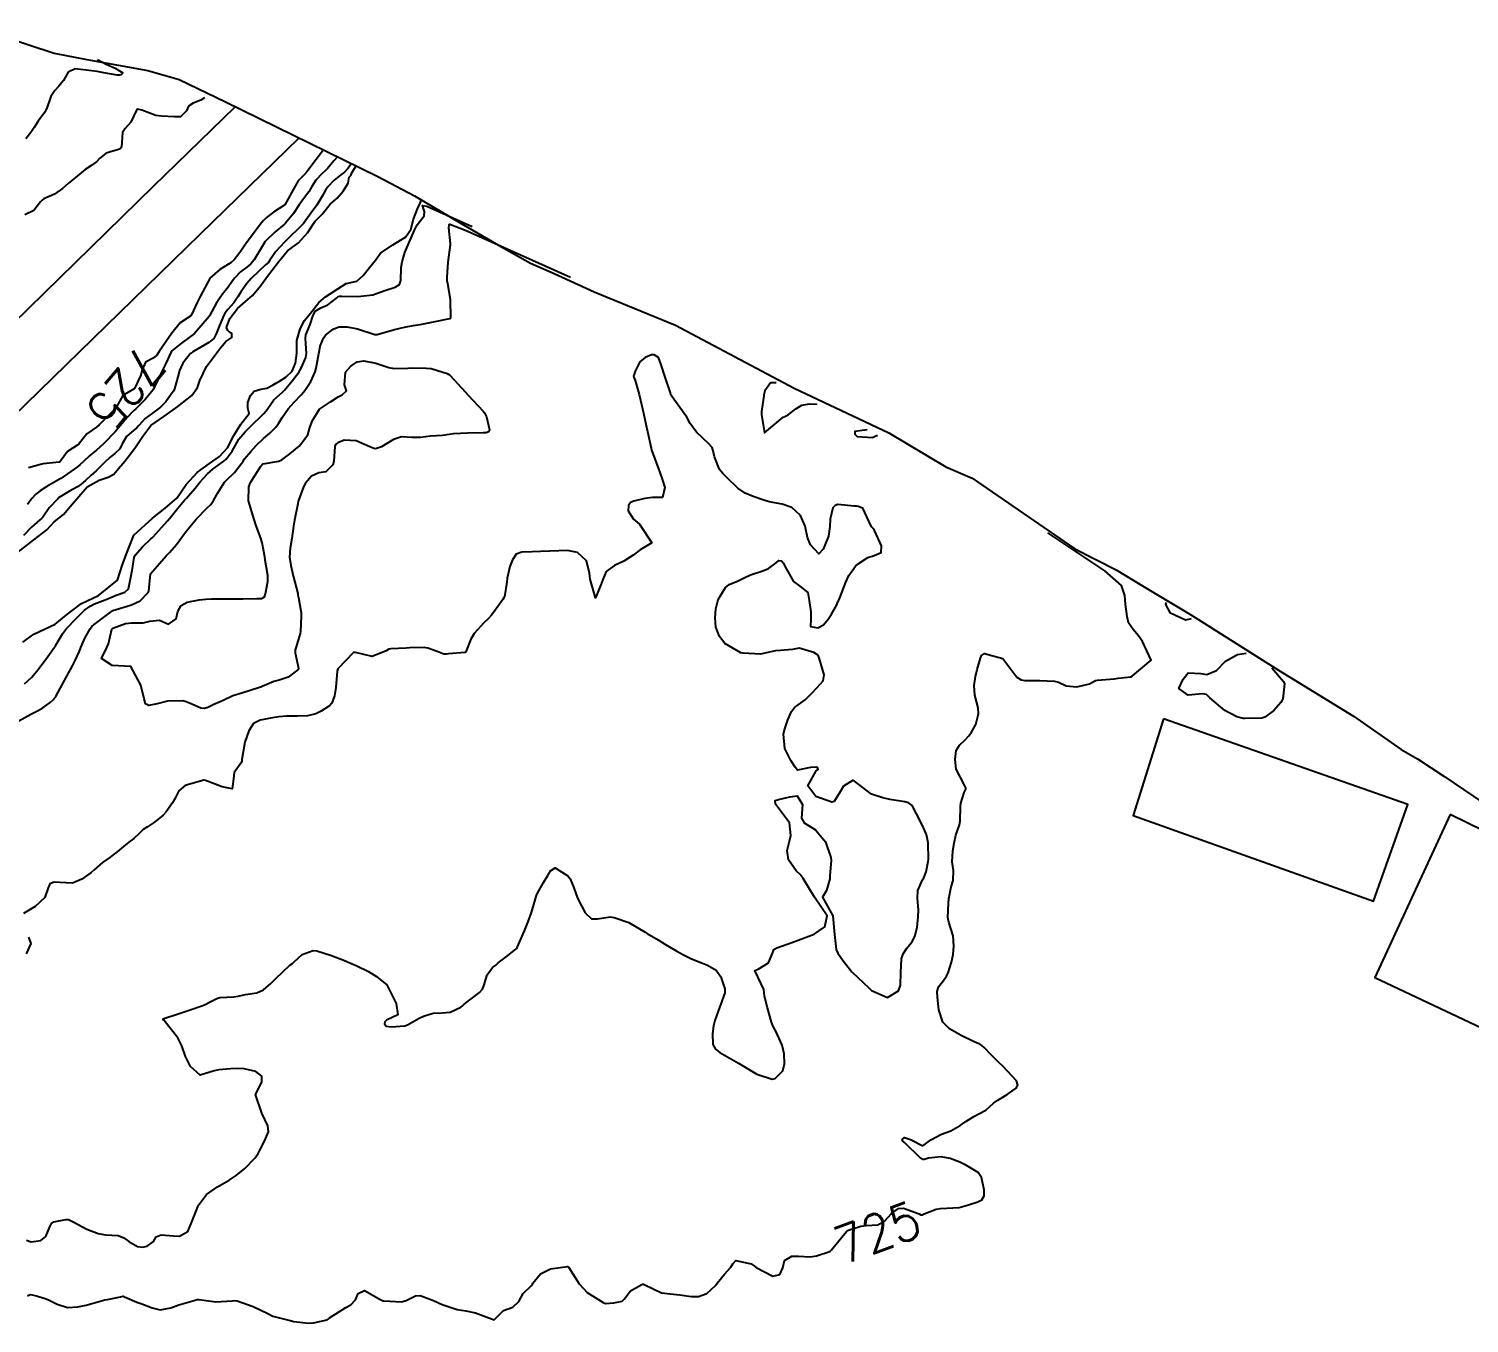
# Model space of a CAD drawing. Header units: metres. Extents: x 307586 to 320046, y 7427249 to 7434250.
# Drawn here: x 314156.9 to 314312.2, y 7432945.6 to 7433085.3 of the extents above; entities that cross this region are included whole.
import ezdxf
from ezdxf.enums import TextEntityAlignment as Align

# ---------------------------------------------------------------- set-up
doc = ezdxf.new("R2010")
doc.units = ezdxf.units.M
doc.header["$MEASUREMENT"] = 0
for name, color, linetype in [('Area', 45, 'Continuous'), ('Cotas', 45, 'Continuous'), ('Curvas de Nivel 1m', 11, 'Continuous'), ('Curvas de Nivel 5m', 15, 'Continuous'), ('Edificações', 30, 'Continuous'), ('Hidrografia', 140, 'Continuous'), ('Vias Primárias', 230, 'Continuous')]:
    doc.layers.add(name, color=color, linetype=linetype)
doc.styles.add('Style-STANDARD', font='STANDARD.shx')

msp = doc.modelspace()

# ---------------------------------------------------------------- linework, layer by layer
at = {"layer": 'Area'}
msp.add_polyline3d([(314151.6, 7433085.25, 734.58), (314159.6, 7433082.63, 727.13), (314163.11, 7433081.95, 726.8), (314169.7, 7433080.75, 726.13), (314173.07, 7433079.77, 726.15), (314178.06, 7433077.39, 725.96), (314194.49, 7433069.33, 722.41), (314198.47, 7433067.24, 722.64), (314203.5, 7433064.26, 726.21), (314207.52, 7433061.91, 727.33), (314210.97, 7433059.97, 728.38), (314213.52, 7433058.84, 732.11), (314217.81, 7433056.89, 726.42), (314226.61, 7433053.3, 724.09), (314239.38, 7433046.5, 735.4), (314249.58, 7433041.66, 731), (314255.73, 7433037.99, 729.13), (314258.57, 7433036.78, 727.86), (314269.64, 7433029.17, 728.71), (314274.1, 7433026.9, 729.38), (314277.13, 7433025.05, 729.19), (314282.24, 7433022, 726.91), (314291.61, 7433016.07, 726.86), (314299.7, 7433011.11, 746.07), (314304.85, 7433007.5, 731.73), (314306.59, 7433006.5, 731.25), (314309.43, 7433004.65, 726.95), (314319.04, 7432998.12, 731.81)], dxfattribs=at)
at = {"layer": 'Curvas de Nivel 1m', "flags": 128}
for points, elevation in [([(314164.29, 7433081.94), (314165.22, 7433081.42), (314166.19, 7433080.99), (314167.02, 7433080.49), (314166.82, 7433080.3), (314166.63, 7433080.25), (314166.38, 7433080.24), (314164.97, 7433080.51), (314164.23, 7433080.66), (314161.88, 7433080.93), (314161.1, 7433080.56), (314160.62, 7433079.66), (314160.12, 7433079.08), (314159.66, 7433078.58), (314159.25, 7433077.94), (314158.77, 7433076.59), (314158.72, 7433076.46), (314158.59, 7433076.27), (314157.87, 7433075.3), (314157.44, 7433074.6), (314157.09, 7433074.07), (314156.55, 7433073.4)], 727), ([(314175.8, 7433077.79), (314175.43, 7433077.56), (314174.6, 7433077.24), (314174.1, 7433076.91), (314173.88, 7433076.41), (314173.24, 7433075.76), (314172.58, 7433075.76), (314171.19, 7433075.83), (314170.58, 7433075.89), (314169.04, 7433076.47), (314168.59, 7433076.57), (314168.52, 7433076.54), (314168.47, 7433076.47), (314167.87, 7433075.18), (314167.24, 7433074.48), (314166.98, 7433074.06), (314166.87, 7433072.49), (314166.72, 7433072.31), (314166.54, 7433072.23), (314165.2, 7433071.85), (314164.52, 7433071.28), (314164.15, 7433070.89), (314163.66, 7433070.53), (314162.96, 7433070.09), (314162.5, 7433069.72), (314161.11, 7433068.56), (314160.49, 7433068.02), (314159.65, 7433067.41), (314158.48, 7433066.9), (314158.29, 7433066.78), (314158.13, 7433066.59), (314157.42, 7433065.64), (314156.45, 7433065.19)], 726), ([(314191.63, 7433070.64), (314191.25, 7433070.2), (314190.92, 7433069.8), (314190.51, 7433069.51), (314189.79, 7433068.93), (314189.12, 7433068.22), (314188.87, 7433067.85), (314188.48, 7433067.19), (314188.14, 7433066.57), (314187.92, 7433066.24), (314187.31, 7433065.39), (314186.49, 7433064.25), (314186.47, 7433064.22), (314186.44, 7433064.2), (314184.47, 7433062.28), (314184.42, 7433062.23), (314183.49, 7433061.22), (314182.86, 7433060.3), (314182.67, 7433060.02), (314182.4, 7433059.78), (314181.62, 7433059.08), (314180.84, 7433058.32), (314180.37, 7433057.77), (314179.77, 7433056.92), (314179.42, 7433056.34), (314178.99, 7433055.69), (314178.33, 7433054.96), (314178.05, 7433054.63), (314177.89, 7433054.35), (314177.41, 7433053.26), (314177.08, 7433052.36), (314176.82, 7433051.84), (314176.29, 7433051.41), (314174.55, 7433050.4), (314174.4, 7433050.28), (314174.28, 7433050.18), (314173.47, 7433049.2), (314173.12, 7433048.41), (314172.95, 7433047.71), (314172.57, 7433046.42), (314172.46, 7433046.18), (314172.22, 7433045.83), (314171.63, 7433045.01), (314171.07, 7433044.44), (314170.2, 7433043.8), (314169.43, 7433043.21), (314168.74, 7433042.46), (314168.47, 7433042.17), (314168.18, 7433041.96), (314167.39, 7433041.26), (314166.93, 7433040.48), (314166.68, 7433039.96), (314166.15, 7433039.44), (314165.62, 7433039.02), (314165.07, 7433038.51), (314164.12, 7433037.59), (314163.57, 7433037.08), (314162.98, 7433036.53), (314162.51, 7433036.13), (314162.1, 7433035.86), (314161.27, 7433035.37), (314160.08, 7433034.65), (314160.03, 7433034.62), (314159.98, 7433034.57), (314159.06, 7433033.59), (314158.37, 7433032.59), (314158.23, 7433032.42), (314158.06, 7433032.28), (314157.14, 7433031.51), (314156.31, 7433030.61)], 723), ([(314190.13, 7433071.41), (314189.75, 7433071), (314189.11, 7433070.22), (314188.83, 7433069.92), (314188.51, 7433069.63), (314187.83, 7433068.91), (314187.39, 7433068.24), (314187.05, 7433067.68), (314186.48, 7433066.9), (314186.03, 7433066.26), (314185.41, 7433065.32), (314184.54, 7433064.28), (314184.44, 7433064.19), (314183.4, 7433063.33), (314182.42, 7433062.39), (314182.36, 7433062.3), (314182.26, 7433062.14), (314181.16, 7433060.32), (314180.82, 7433059.9), (314180.39, 7433059.55), (314179.69, 7433059.03), (314179.04, 7433058.34), (314178.76, 7433057.95), (314178.36, 7433057.4), (314177.9, 7433056.82), (314177.56, 7433056.36), (314177.07, 7433055.63), (314176.4, 7433054.37), (314176.37, 7433054.32), (314176.32, 7433054.22), (314174.72, 7433052.39), (314174.3, 7433052.05), (314173.34, 7433051.36), (314172.28, 7433050.51), (314172.22, 7433050.42), (314171.62, 7433049.07), (314171.28, 7433048.43), (314170.41, 7433046.62), (314170.34, 7433046.45), (314170.3, 7433046.38), (314170.23, 7433046.29), (314169.41, 7433045.26), (314168.63, 7433044.47), (314168.4, 7433044.26), (314168.2, 7433044.08), (314167.41, 7433043.26), (314166.75, 7433042.48), (314166.5, 7433042.16), (314166.18, 7433041.78), (314164.94, 7433040.51), (314164.54, 7433040.14), (314164.15, 7433039.8), (314163.46, 7433039.21), (314162.73, 7433038.53), (314162.42, 7433038.25), (314162.13, 7433038.02), (314160.31, 7433036.76), (314160.11, 7433036.64), (314160.07, 7433036.61), (314159.99, 7433036.57), (314158.81, 7433035.87), (314158.1, 7433035.4), (314157.62, 7433035.06), (314157.19, 7433034.6), (314156.74, 7433033.93)], 724), ([(314156.41, 7433014.6), (314157.17, 7433015.28), (314157.87, 7433016.13), (314158.06, 7433016.4), (314158.2, 7433016.59), (314158.91, 7433017.55), (314159.65, 7433018.57), (314159.75, 7433018.71), (314159.9, 7433018.94), (314160.5, 7433019.98), (314160.92, 7433020.56), (314161.93, 7433021.62), (314162.4, 7433022.08), (314162.87, 7433022.53), (314163.48, 7433022.99), (314163.95, 7433023.21), (314165.11, 7433023.66), (314165.96, 7433024.03), (314166.29, 7433024.15), (314167.23, 7433024.48), (314167.61, 7433024.83), (314167.95, 7433026.47), (314167.95, 7433026.51), (314168, 7433026.82), (314168.24, 7433028.24), (314168.33, 7433028.47), (314169.11, 7433029.37), (314170.04, 7433030.22), (314170.16, 7433030.33), (314170.28, 7433030.45), (314171.82, 7433032.19), (314172.03, 7433032.42), (314172.06, 7433032.46), (314172.93, 7433033.55), (314173.66, 7433034.4), (314173.86, 7433034.63), (314174.09, 7433034.87), (314174.8, 7433035.69), (314175.34, 7433036.38), (314176.12, 7433037.25), (314176.72, 7433037.77), (314177.55, 7433038.36), (314177.89, 7433038.6), (314178.14, 7433038.84), (314178.8, 7433039.7), (314179.16, 7433040.34), (314179.51, 7433041), (314180.18, 7433041.78), (314180.73, 7433042.32), (314182.2, 7433043.74), (314182.46, 7433044.04), (314182.63, 7433044.3), (314183.27, 7433045.24), (314184.23, 7433046.07), (314184.34, 7433046.16), (314184.45, 7433046.28), (314185.26, 7433047.28), (314186, 7433048.25), (314186.1, 7433048.41), (314186.26, 7433048.71), (314186.74, 7433049.78), (314186.8, 7433050.24), (314186.69, 7433051.86), (314186.74, 7433052.25), (314187.21, 7433053.34), (314187.5, 7433054.24), (314187.76, 7433054.81), (314188.34, 7433055.17), (314189.09, 7433055.47), (314190.05, 7433056.21), (314190.21, 7433056.36), (314190.35, 7433056.41), (314190.58, 7433056.43), (314192.35, 7433056.36), (314193.96, 7433056.56), (314194.36, 7433056.69), (314195.25, 7433057.03), (314196.37, 7433057.39), (314196.83, 7433057.67), (314196.99, 7433058.12), (314197.03, 7433059.49), (314197.11, 7433060.12), (314197.42, 7433061.11), (314197.84, 7433062.12), (314198.44, 7433063.54), (314198.74, 7433064.11), (314199.48, 7433065.08), (314199.53, 7433065.56), (314199.32, 7433066.2), (314199.77, 7433066.12), (314204.66, 7433063.93)], 723), ([(314155.8, 7433010.61), (314157.09, 7433011.31), (314157.81, 7433011.7), (314158.39, 7433012.01), (314159.18, 7433012.58), (314159.51, 7433012.89), (314159.83, 7433013.31), (314160.51, 7433014.56), (314160.97, 7433015.44), (314161.59, 7433016.54), (314161.88, 7433017.11), (314162.32, 7433018.11), (314162.49, 7433018.53), (314162.92, 7433019.52), (314163.48, 7433020.52), (314163.68, 7433020.77), (314163.93, 7433020.99), (314165.94, 7433022.49), (314167.46, 7433022.96), (314167.95, 7433023.11), (314168.86, 7433023.55), (314169.75, 7433024.45), (314169.81, 7433024.61), (314169.99, 7433026.45), (314171.68, 7433028.42), (314171.84, 7433028.59), (314172.02, 7433028.76), (314172.8, 7433029.64), (314173.37, 7433030.41), (314173.65, 7433030.8), (314174.05, 7433031.33), (314174.94, 7433032.39), (314176.07, 7433033.54), (314176.49, 7433033.95), (314176.77, 7433034.36), (314177.25, 7433035.2), (314177.97, 7433036.35), (314178.04, 7433036.43), (314178.11, 7433036.49), (314179.05, 7433037.41), (314179.78, 7433038.33), (314179.93, 7433038.54), (314180.14, 7433038.85), (314180.8, 7433039.67), (314181.38, 7433040.31), (314182.17, 7433041.05), (314182.84, 7433041.62), (314183.51, 7433042.29), (314183.8, 7433042.67), (314184.19, 7433043.31), (314184.84, 7433044.27), (314185.49, 7433044.98), (314186.23, 7433045.76), (314186.45, 7433046.02), (314186.63, 7433046.25), (314187.26, 7433047.22), (314187.73, 7433048.24), (314187.85, 7433048.64), (314188.14, 7433050.23), (314188.16, 7433050.35), (314188.29, 7433051.01), (314188.63, 7433051.9), (314188.87, 7433052.22), (314189.67, 7433052.86), (314190.31, 7433053.09), (314191.21, 7433053.09), (314192.31, 7433052.89), (314194.18, 7433052.28), (314194.3, 7433052.26), (314194.43, 7433052.29), (314196.31, 7433052.82), (314197.37, 7433053.06), (314198.31, 7433053.24), (314199.05, 7433053.37), (314200.32, 7433053.62), (314202.27, 7433054.01), (314202.32, 7433054.02), (314202.35, 7433054.03), (314202.37, 7433054.06), (314202.35, 7433056.06), (314202.04, 7433057.73), (314201.99, 7433058.07), (314201.98, 7433058.47), (314202.07, 7433060.07), (314202.32, 7433061.96), (314202.32, 7433062.06), (314202.16, 7433063.78), (314202.18, 7433064.06), (314202.21, 7433064.18), (314202.26, 7433064.19), (314204.02, 7433063.5), (314215.26, 7433058.47)], 724), ([(314156.61, 7432954.6), (314157.12, 7432954.4), (314158.17, 7432954.57), (314158.71, 7432954.98), (314159.14, 7432956.03), (314159.31, 7432956.4), (314159.58, 7432956.56), (314160.87, 7432956.83), (314161.16, 7432956.81), (314161.74, 7432956.53), (314163.14, 7432955.76), (314164.34, 7432955.3), (314165.13, 7432955.17), (314166.51, 7432955.09), (314167.13, 7432954.86), (314167.65, 7432954.46), (314168.58, 7432953.91), (314169.12, 7432953.83), (314169.62, 7432953.94), (314170.3, 7432954.43), (314170.61, 7432954.95), (314171.13, 7432955.18), (314172.47, 7432955.07), (314173.13, 7432955.03), (314174.01, 7432955.52), (314174.39, 7432956.38), (314175.17, 7432958.37), (314176.04, 7432959.51), (314177.2, 7432960.35), (314178.47, 7432961.08), (314179.22, 7432961.55), (314180.16, 7432962.32), (314181.23, 7432963.43), (314181.6, 7432963.93), (314181.79, 7432964.29), (314182.27, 7432965.27), (314182.71, 7432966.29), (314182.64, 7432966.93), (314181.99, 7432968.29), (314181.32, 7432970.3), (314182, 7432971.63), (314182, 7432972.29), (314181.35, 7432972.79), (314180.1, 7432973.07), (314179.35, 7432973.09), (314178.61, 7432973.07), (314177.35, 7432972.97), (314176.85, 7432972.86), (314175.34, 7432972.37), (314174.29, 7432973.32), (314173.76, 7432974.39), (314173.38, 7432975.55), (314172.93, 7432976.4), (314171.41, 7432978.31), (314171.36, 7432978.36), (314171.32, 7432978.42), (314171.36, 7432978.47), (314171.41, 7432978.5), (314172.85, 7432978.98), (314173.42, 7432979.16), (314174.36, 7432979.46), (314175.43, 7432979.83), (314175.82, 7432979.99), (314176.56, 7432980.36), (314177.13, 7432980.67), (314177.45, 7432980.76), (314178.96, 7432980.82), (314179.45, 7432980.9), (314180.22, 7432981.09), (314181.45, 7432981.26), (314182.16, 7432981.58), (314182.96, 7432982.28), (314183.22, 7432982.53), (314183.47, 7432982.79), (314185, 7432984.26), (314185.29, 7432984.45), (314185.49, 7432984.61), (314186.35, 7432985.4), (314187.51, 7432985.84), (314187.93, 7432985.8), (314189.5, 7432985.3), (314190.91, 7432984.77), (314191.49, 7432984.52), (314192.24, 7432984.17), (314193.48, 7432983.58), (314194.37, 7432983.04), (314195.46, 7432982.13), (314196.49, 7432980.12), (314196.64, 7432978.9), (314195.42, 7432978.31), (314195.32, 7432978.23), (314195.27, 7432978.13), (314195.21, 7432977.93), (314195.41, 7432977.68), (314195.92, 7432977.61), (314197.41, 7432977.7), (314197.71, 7432977.8), (314198.2, 7432978.1), (314198.97, 7432978.54), (314199.42, 7432978.75), (314200.45, 7432979.06), (314201.43, 7432979.11), (314202.28, 7432979.2), (314203.44, 7432979.74), (314203.61, 7432979.86), (314203.82, 7432980.03), (314205.46, 7432981.31), (314205.8, 7432981.66), (314205.94, 7432982.01), (314206.27, 7432983.21), (314206.87, 7432984), (314207.21, 7432984.27), (314207.49, 7432984.49), (314208.33, 7432985.15), (314209.36, 7432985.97), (314209.44, 7432986.04), (314209.51, 7432986.16), (314210.3, 7432987.96), (314210.66, 7432988.84), (314211.07, 7432989.95), (314211.58, 7432991.65), (314211.64, 7432991.88), (314211.67, 7432991.94), (314212.36, 7432993.17), (314212.82, 7432993.93), (314213.12, 7432994.41), (314213.62, 7432994.74), (314214.99, 7432993.9), (314215.25, 7432993.55), (314215.59, 7432992.71), (314215.87, 7432991.89), (314216.05, 7432991.41), (314216.84, 7432989.88), (314217.55, 7432989.24), (314218.18, 7432989.24), (314219.56, 7432989.45), (314219.99, 7432989.41), (314221.55, 7432988.85), (314223.31, 7432987.8), (314223.53, 7432987.66), (314224.71, 7432986.97), (314225.52, 7432986.49), (314226.75, 7432985.76), (314227.51, 7432985.33), (314228.32, 7432984.92), (314229.5, 7432984.48), (314230.05, 7432984.27), (314230.96, 7432983.71), (314231.48, 7432982.99), (314231.91, 7432981.7), (314231.9, 7432981.26), (314231.45, 7432979.97), (314231.34, 7432979.7), (314230.84, 7432978.29), (314230.69, 7432977.71), (314230.57, 7432976.88), (314230.61, 7432975.71), (314230.89, 7432975.21), (314231.38, 7432974.83), (314233.37, 7432973.68), (314235.36, 7432972.51), (314237.01, 7432971.97), (314237.35, 7432972.03), (314238.15, 7432972.84), (314238.35, 7432973.62), (314238.3, 7432974.7), (314238.08, 7432975.62), (314237.41, 7432977.12), (314237.14, 7432977.63), (314236.96, 7432978.1), (314236.5, 7432979.64), (314236.19, 7432980.9), (314236.12, 7432981.64), (314235.48, 7432983), (314235.16, 7432983.66), (314235.49, 7432983.82), (314236.62, 7432984.52), (314237.07, 7432985.63), (314237.21, 7432985.94), (314237.52, 7432986.14), (314238.64, 7432986.5), (314239.53, 7432986.83), (314241.53, 7432987.58), (314242.71, 7432988.4), (314242.96, 7432989.57), (314241.58, 7432991.58), (314240.37, 7432993.6), (314240.05, 7432994.04), (314239.62, 7432994.43), (314238.77, 7432995.62), (314238.65, 7432996.62), (314238.9, 7432997.62), (314239.03, 7432998.25), (314238.9, 7432999.62), (314237.7, 7433001.17), (314237.36, 7433001.63), (314237.33, 7433002.01), (314237.71, 7433002.13), (314238.93, 7433002.41), (314239.72, 7433002.52), (314240.28, 7433001.6), (314240.19, 7433000.1), (314240.45, 7432999.6), (314241.67, 7432998.84), (314242.77, 7432997.57), (314243.35, 7432995.85), (314243.37, 7432995.56), (314243.25, 7432993.93), (314243.22, 7432993.56), (314242.86, 7432992.31), (314242.43, 7432991.57), (314243.56, 7432989.56), (314243.73, 7432987.56), (314243.93, 7432985.96), (314244.08, 7432985.55), (314244.67, 7432984.71), (314245.49, 7432983.67), (314245.62, 7432983.53), (314247.47, 7432981.76), (314247.74, 7432981.51), (314249.46, 7432980.77), (314250.64, 7432981.47), (314250.85, 7432982.09), (314250.88, 7432983.47), (314250.97, 7432984.93), (314251.13, 7432985.47), (314251.52, 7432986.1), (314252.13, 7432986.85), (314252.44, 7432987.45), (314252.65, 7432988.34), (314252.77, 7432989.45), (314252.79, 7432990.23), (314252.7, 7432991.45), (314252.72, 7432992.32), (314253.22, 7432993.44), (314253.37, 7432993.68), (314253.62, 7432994.33), (314253.83, 7432995.44), (314253.86, 7432995.66), (314253.84, 7432997.44), (314253.67, 7432998.34), (314253.14, 7432999.45), (314252.58, 7433000.57), (314252.1, 7433001.46), (314251.71, 7433001.76), (314251.31, 7433001.87), (314249.71, 7433002.12), (314248.93, 7433002.29), (314247.72, 7433002.69), (314246.66, 7433003.52), (314245.74, 7433004.2), (314244.72, 7433003.55), (314244.33, 7433002.94), (314243.71, 7433001.92), (314243.44, 7433001.83), (314241.72, 7433002.43), (314240.87, 7433003.59), (314241.75, 7433005.2), (314241.96, 7433005.37), (314241.9, 7433005.58), (314241.75, 7433005.62), (314241.15, 7433005.59), (314239.75, 7433005.28), (314239.5, 7433005.61), (314239.04, 7433006.34), (314238.39, 7433007.62), (314238.25, 7433009.17), (314238.34, 7433009.62), (314238.7, 7433010.73), (314239.1, 7433011.62), (314239.41, 7433012.03), (314239.83, 7433012.32), (314240.58, 7433012.86), (314241.29, 7433013.59), (314241.86, 7433014.2), (314242.51, 7433014.93), (314242.61, 7433015.57), (314242.08, 7433017.39), (314242.01, 7433017.58), (314241.9, 7433017.74), (314241.52, 7433017.96), (314239.91, 7433018.43), (314239.21, 7433018.31), (314237.9, 7433018.2), (314237.37, 7433018.17), (314235.9, 7433017.82), (314235.75, 7433017.8), (314233.9, 7433017.89), (314233.63, 7433017.95), (314231.91, 7433018.95), (314231.34, 7433019.71), (314230.94, 7433020.72), (314230.86, 7433021.72), (314230.95, 7433022.7), (314231.18, 7433023.71), (314231.99, 7433025), (314232.39, 7433025.3), (314233.34, 7433025.69), (314233.77, 7433025.91), (314234, 7433026.03), (314234.68, 7433026.35), (314236, 7433026.8), (314236.61, 7433027.04), (314237.43, 7433027.64), (314237.75, 7433027.9), (314238.02, 7433027.88), (314238.24, 7433027.63), (314238.42, 7433027.22), (314239.33, 7433025.62), (314239.99, 7433025.15), (314240.85, 7433024.46), (314241.02, 7433023.59), (314241.18, 7433022.37), (314241.18, 7433021.59), (314241.13, 7433020.79), (314241.93, 7433020.65), (314242.54, 7433020.97), (314243.06, 7433021.57), (314243.4, 7433022.11), (314243.97, 7433023.12), (314244.1, 7433023.43), (314244.16, 7433023.56), (314244.3, 7433023.88), (314244.96, 7433025.55), (314245.27, 7433026.28), (314246.01, 7433027.3), (314246.28, 7433027.54), (314247.33, 7433028.21), (314248.03, 7433028.44), (314248.76, 7433028.77), (314248.79, 7433029.5), (314248.06, 7433031.12), (314247.89, 7433031.34), (314247.72, 7433031.52), (314247.45, 7433032.14), (314246.78, 7433033.53), (314246.28, 7433033.72), (314246.09, 7433033.75), (314245.87, 7433033.77), (314244.1, 7433033.94), (314243.82, 7433033.84), (314243.57, 7433033.57), (314243.28, 7433032.36), (314243.23, 7433031.57), (314243.08, 7433030.54), (314242.71, 7433029.57), (314242.5, 7433029.12), (314242.03, 7433028.63), (314241.13, 7433029.59), (314240.84, 7433030.39), (314240.56, 7433031.6), (314240.08, 7433032.76), (314239.14, 7433033.62), (314238.1, 7433033.96), (314236.68, 7433034.23), (314236.1, 7433034.4), (314234.95, 7433034.82), (314234.11, 7433035.15), (314233.3, 7433035.69), (314232.12, 7433036.86), (314231.69, 7433037.27), (314231.32, 7433037.71), (314230.8, 7433039.07), (314230.65, 7433039.72), (314230.53, 7433040.09), (314230.17, 7433040.48), (314228.86, 7433041.74), (314228.19, 7433042.67), (314227.8, 7433043.35), (314227.54, 7433043.76), (314226.23, 7433045.55), (314226.1, 7433045.78), (314226.04, 7433045.98), (314225.44, 7433047.79), (314225.04, 7433049.02), (314224.76, 7433049.8), (314224.29, 7433050.07), (314224, 7433050.09), (314223.31, 7433049.81), (314222.76, 7433049.33), (314222.26, 7433048.32), (314222.12, 7433047.96), (314222.08, 7433047.82), (314222.11, 7433047.68), (314222.25, 7433047.3), (314222.68, 7433045.82), (314222.82, 7433045.21), (314223.13, 7433043.81), (314223.39, 7433042.61), (314223.57, 7433041.81), (314223.97, 7433040), (314224.02, 7433039.8), (314224.16, 7433039.44), (314224.76, 7433037.79), (314225.12, 7433036.79), (314225.43, 7433035.78), (314225.2, 7433034.68), (314224.1, 7433034.69), (314223.3, 7433034.6), (314222.09, 7433034.31), (314221.74, 7433034.17), (314221.53, 7433033.83), (314221.5, 7433033.25), (314222.07, 7433032.36), (314222.71, 7433031.81), (314224.04, 7433029.8), (314222.79, 7433029.05), (314222.02, 7433028.49), (314221.64, 7433028.21), (314221.01, 7433027.84), (314220.01, 7433027.35), (314219.13, 7433026.73), (314218.76, 7433025.86), (314218.56, 7433025.29), (314217.96, 7433023.87), (314217.41, 7433025.88), (314217.33, 7433026.55), (314216.99, 7433027.88), (314216.03, 7433028.76), (314214.96, 7433028.97), (314214.03, 7433028.94), (314213.05, 7433028.91), (314212.03, 7433028.86), (314211.15, 7433028.83), (314210.03, 7433028.79), (314209.43, 7433028.57), (314209.02, 7433027.98), (314208.72, 7433027.27), (314208.45, 7433025.99), (314208.4, 7433025.57), (314208.15, 7433023.99), (314208.09, 7433023.86), (314207.96, 7433023.69), (314207.25, 7433022.7), (314206.75, 7433022), (314206.36, 7433021.59), (314205.93, 7433021.18), (314204.88, 7433020.03), (314204.52, 7433019.42), (314204, 7433018.04), (314203.89, 7433017.98), (314202.12, 7433017.83), (314201.89, 7433017.8), (314201.63, 7433017.8), (314200.9, 7433018.07), (314199.9, 7433018.45), (314199.49, 7433018.5), (314197.9, 7433018.47), (314197.56, 7433018.45), (314195.9, 7433018.38), (314195.7, 7433018.33), (314195.39, 7433018.14), (314193.89, 7433017.55), (314192.08, 7433017.99), (314191.89, 7433017.96), (314190.19, 7433016.21), (314190.11, 7433015.97), (314189.98, 7433014.21), (314189.83, 7433013.3), (314189.54, 7433012.5), (314189.29, 7433012.22), (314188.38, 7433011.66), (314187.81, 7433011.35), (314186.92, 7433011.13), (314185.81, 7433011.11), (314184.66, 7433011.12), (314183.81, 7433011.04), (314183.15, 7433010.94), (314181.81, 7433010.67), (314181.11, 7433010.31), (314180.58, 7433009.53), (314180.16, 7433008.32), (314179.84, 7433006.42), (314179.84, 7433006.33), (314179.83, 7433006.25), (314179.75, 7433006.06), (314179.02, 7433005.05), (314178.94, 7433004.34), (314178.79, 7433003.26), (314177.71, 7433003.49), (314175.93, 7433004.16), (314175.72, 7433004.19), (314175.5, 7433004.15), (314173.72, 7433003.62), (314173.04, 7433003.07), (314172.71, 7433002.41), (314172.35, 7433001.76), (314171.69, 7433000.8), (314171.35, 7433000.43), (314170.43, 7432999.68), (314169.66, 7432999.17), (314169.21, 7432998.9), (314168.75, 7432998.46), (314168.18, 7432997.93), (314167.64, 7432997.51), (314167.06, 7432997.06), (314166.38, 7432996.48), (314165.98, 7432996.14), (314165.62, 7432995.88), (314164.81, 7432995.31), (314163.91, 7432994.52), (314163.6, 7432994.26), (314162.59, 7432993.53), (314161.59, 7432993.11), (314160.2, 7432993.18), (314159.59, 7432993.21), (314159.14, 7432993.02), (314158.95, 7432992.58), (314158.6, 7432991.55), (314157.56, 7432990.59), (314156.31, 7432989.84)], 724), ([(314237.44, 7433047.05), (314236.82, 7433047.07), (314236.24, 7433046.2), (314236.12, 7433045.77), (314236.1, 7433045.66), (314235.88, 7433043.99), (314235.87, 7433043.66), (314236.18, 7433041.66), (314238.21, 7433043.35), (314238.39, 7433043.45), (314238.73, 7433043.62), (314239.56, 7433044.27), (314240.22, 7433044.64), (314241.03, 7433044.79), (314241.87, 7433044.77)], 724), ([(314247.26, 7433041.98), (314245.92, 7433041.81), (314245.91, 7433041.54), (314246.18, 7433041.27), (314247.84, 7433041.18), (314248.18, 7433041.34), (314248.29, 7433041.4), (314248.36, 7433041.42)], 724), ([(314282.2, 7433021.6), (314281.58, 7433021.48), (314279.96, 7433022.21), (314279.47, 7433023.14), (314279.53, 7433023.36)], 726), ([(314290.87, 7433016.34), (314292.14, 7433014.84), (314292.24, 7433014.61), (314292.07, 7433012.98), (314292.01, 7433012.82), (314291.85, 7433012.58), (314291.12, 7433011.71), (314290.15, 7433011.01), (314289.82, 7433010.91), (314288, 7433010.85), (314287.82, 7433010.86), (314287.67, 7433010.88), (314287.13, 7433011.04), (314285.83, 7433011.71), (314284.22, 7433013.08), (314283.86, 7433013.45), (314283.43, 7433013.51), (314281.86, 7433013.39), (314280.85, 7433014.1), (314281.33, 7433015.11), (314281.88, 7433015.78), (314283.25, 7433015.71), (314283.88, 7433015.61), (314284.93, 7433016.03), (314285.89, 7433017.06), (314287.19, 7433017.75), (314288.13, 7433017.92)], 726), ([(314156.85, 7432987.27), (314157.08, 7432986.59), (314156.6, 7432985.49)], 724)]:
    msp.add_lwpolyline(points, dxfattribs=dict(at, elevation=elevation))
at = {"layer": 'Curvas de Nivel 5m', "elevation": 725, "flags": 128}
for points in [[(314188.63, 7433072.18), (314188.61, 7433072.16), (314188.54, 7433072.06), (314187.18, 7433070.24), (314186.89, 7433069.87), (314186.51, 7433069.46), (314185.92, 7433068.84), (314185.59, 7433068.26), (314184.47, 7433066.28), (314183.26, 7433065.49), (314182.45, 7433064.85), (314182.17, 7433064.59), (314181.94, 7433064.31), (314180.53, 7433062.43), (314180.45, 7433062.33), (314180.42, 7433062.29), (314179.62, 7433061.13), (314179, 7433060.34), (314178.69, 7433060.06), (314178.4, 7433059.86), (314177.46, 7433059.29), (314176.4, 7433058.37), (314176.39, 7433058.35), (314176.37, 7433058.33), (314175.36, 7433056.38), (314175.01, 7433055.72), (314174.41, 7433054.4), (314174.32, 7433054.3), (314173.2, 7433053.53), (314172.3, 7433052.42), (314170.93, 7433050.44), (314170.67, 7433050.05), (314170.27, 7433049.73), (314169.44, 7433049.28), (314169.09, 7433048.46), (314168.9, 7433047.81), (314168.27, 7433046.47), (314168.26, 7433046.45), (314168.23, 7433046.43), (314167, 7433045.71), (314166.33, 7433044.49), (314166.28, 7433044.41), (314166.2, 7433044.31), (314164.47, 7433042.52), (314164.18, 7433042.3), (314163.13, 7433041.57), (314162.32, 7433040.54), (314162.25, 7433040.45), (314162.16, 7433040.39), (314161.04, 7433039.67), (314160.26, 7433038.57), (314160.13, 7433038.49), (314158.41, 7433038.31), (314158.13, 7433038.26), (314156.82, 7433037.91)], [(314156.74, 7432948.59), (314156.94, 7432948.7), (314157.05, 7432948.73), (314157.7, 7432948.58), (314158.74, 7432948.26), (314159.05, 7432948.13), (314159.92, 7432947.67), (314161.04, 7432947.34), (314162.16, 7432947.41), (314163.04, 7432947.58), (314164.56, 7432948.01), (314165.05, 7432948.14), (314165.35, 7432948.19), (314166.74, 7432948.47), (314166.99, 7432948.54), (314167.05, 7432948.54), (314167.19, 7432948.47), (314168.5, 7432947.9), (314169.05, 7432947.73), (314170.17, 7432947.3), (314171.04, 7432947.08), (314172.17, 7432947.28), (314173.05, 7432947.62), (314174.79, 7432948.11), (314175.05, 7432948.19), (314175.23, 7432948.19), (314177.05, 7432947.94), (314178.79, 7432948.06), (314179.05, 7432948.08), (314179.34, 7432948.03), (314181.04, 7432947.44), (314182.65, 7432946.67), (314183.03, 7432946.47), (314183.17, 7432946.41), (314183.62, 7432946.27), (314185.03, 7432945.91), (314185.45, 7432945.82), (314187.02, 7432945.63), (314187.57, 7432945.67), (314189.03, 7432946.01), (314189.16, 7432946.07), (314189.3, 7432946.2), (314191.04, 7432947.34), (314191.6, 7432947.63), (314192.09, 7432948.17), (314192.39, 7432948.84), (314193.07, 7432949.17), (314194.9, 7432948.13), (314194.99, 7432948.07), (314195.05, 7432948.06), (314195.13, 7432948.05), (314197.05, 7432947.95), (314197.2, 7432947.96), (314197.56, 7432948.1), (314198.57, 7432948.59), (314199.06, 7432948.61), (314200.5, 7432948.07), (314200.89, 7432947.9), (314201.05, 7432947.83), (314201.44, 7432947.66), (314203.04, 7432947.13), (314203.99, 7432946.98), (314205.04, 7432946.75), (314207.03, 7432945.99), (314208.03, 7432947), (314209.05, 7432947.37), (314209.69, 7432947.96), (314210.17, 7432948.85), (314211.08, 7432949.7), (314211.16, 7432949.86), (314211.21, 7432949.94), (314212.05, 7432950.97), (314213.1, 7432951.51), (314214.96, 7432951.75), (314215.1, 7432951.64), (314216.2, 7432949.88), (314217.07, 7432948.95), (314218.81, 7432947.85), (314219.05, 7432947.77), (314219.93, 7432947.84), (314220.86, 7432948.02), (314221.06, 7432948.23), (314221.75, 7432949.14), (314222.97, 7432949.8), (314223.05, 7432949.83), (314223.08, 7432949.84), (314223.13, 7432949.85), (314223.21, 7432949.8), (314225.07, 7432948.91), (314226.03, 7432948.8), (314227.07, 7432948.69), (314228.29, 7432948.52), (314229.06, 7432948.52), (314229.96, 7432948.83), (314230.9, 7432949.7), (314231.09, 7432949.94), (314231.87, 7432950.91), (314232.55, 7432951.69), (314232.78, 7432952.02), (314233.11, 7432952.4), (314234.75, 7432952.02), (314235.1, 7432951.78), (314235.28, 7432951.65), (314237.09, 7432950.7), (314237.84, 7432950.88), (314238.17, 7432951.62), (314238.34, 7432952.39), (314239.12, 7432952.87), (314239.84, 7432952.88), (314241.12, 7432952.8), (314241.8, 7432952.89), (314243.13, 7432953.32), (314243.28, 7432953.41), (314243.41, 7432953.56), (314244.54, 7432954.93), (314245.02, 7432955.53), (314245.15, 7432955.63), (314246.57, 7432956.1), (314247.16, 7432956.18), (314248.42, 7432956.24), (314249.16, 7432956.69), (314249.87, 7432957.48), (314250.65, 7432958), (314251.18, 7432958.05), (314252.88, 7432957.44), (314253.06, 7432957.33), (314253.17, 7432957.33), (314253.4, 7432957.44), (314254.68, 7432957.92), (314255.18, 7432958), (314256.51, 7432958.07), (314257.18, 7432958.13), (314258.18, 7432958.39), (314259.19, 7432958.74), (314259.61, 7432958.95), (314259.86, 7432959.36), (314259.86, 7432960.01), (314259.6, 7432961.36), (314259.23, 7432961.9), (314257.97, 7432962.66), (314257.25, 7432962.99), (314256.2, 7432963.4), (314255.25, 7432963.59), (314253.88, 7432963.43), (314253.4, 7432963.29), (314253.25, 7432963.28), (314253, 7432963.44), (314251.27, 7432965.11), (314251.09, 7432965.28), (314251.02, 7432965.46), (314251.28, 7432965.68), (314251.94, 7432965.45), (314253.27, 7432964.77), (314254.11, 7432965.43), (314255.28, 7432966.03), (314256.28, 7432966.4), (314257.29, 7432966.95), (314257.54, 7432967.14), (314257.88, 7432967.38), (314258.75, 7432967.93), (314259.31, 7432968.22), (314260.04, 7432968.63), (314260.87, 7432969.35), (314261.33, 7432969.7), (314262.37, 7432970.29), (314263.34, 7432971), (314263.52, 7432971.32), (314263.35, 7432971.78), (314261.93, 7432973.33), (314261.38, 7432973.84), (314260.61, 7432974.58), (314259.89, 7432975.36), (314259.63, 7432975.6), (314259.4, 7432975.72), (314258.8, 7432975.98), (314257.41, 7432976.67), (314256.12, 7432977.4), (314255.42, 7432978.12), (314254.98, 7432979.42), (314254.83, 7432980.79), (314254.8, 7432981.42), (314254.96, 7432981.93), (314255.48, 7432982.6), (314255.82, 7432983.07), (314255.98, 7432983.41), (314256.35, 7432984.56), (314256.52, 7432985.4), (314256.61, 7432986.31), (314256.54, 7432987.4), (314256.08, 7432988.88), (314255.97, 7432989.41), (314256.04, 7432990.94), (314256.08, 7432991.4), (314256.32, 7432992.69), (314256.53, 7432993.4), (314256.56, 7432994.47), (314256.43, 7432995.4), (314256.48, 7432996.57), (314256.63, 7432997.4), (314256.81, 7432998.26), (314257.21, 7432999.39), (314257.3, 7432999.78), (314257.31, 7433001.39), (314257.36, 7433001.74), (314257.73, 7433002.87), (314257.89, 7433003.23), (314257.88, 7433003.39), (314257.74, 7433003.67), (314256.87, 7433005.4), (314256.73, 7433006.44), (314256.87, 7433007.4), (314257.21, 7433007.97), (314257.79, 7433008.53), (314258.21, 7433008.98), (314258.52, 7433009.38), (314258.97, 7433010.22), (314259.27, 7433011.38), (314259.21, 7433012), (314258.88, 7433013.38), (314258.81, 7433014.43), (314258.92, 7433015.38), (314259.1, 7433016.16), (314259.47, 7433017.37), (314259.6, 7433017.67), (314259.9, 7433017.86), (314261.89, 7433017.34), (314263.41, 7433015.32), (314263.87, 7433015.04), (314264.24, 7433014.95), (314265.87, 7433014.94), (314267.46, 7433014.87), (314267.87, 7433014.76), (314268.73, 7433014.4), (314269.86, 7433014.28), (314271.24, 7433014.61), (314271.87, 7433014.94), (314272.08, 7433015.01), (314273.87, 7433015.14), (314273.93, 7433015.14), (314274.33, 7433015.2), (314275.69, 7433015.37), (314275.88, 7433015.46), (314277.89, 7433017.15), (314276.93, 7433019.16), (314276.52, 7433019.76), (314275.94, 7433020.46), (314275.45, 7433021.18), (314275.29, 7433021.85), (314275.12, 7433023.19), (314275.03, 7433024.14), (314274.68, 7433025.19), (314272.89, 7433026.77), (314266.72, 7433030.89)]]:
    msp.add_lwpolyline(points, dxfattribs=at)
msp.add_lwpolyline([(314200.26, 7433048.61), (314201.98, 7433048.06), (314202.16, 7433047.97), (314202.25, 7433047.88), (314203.94, 7433046.04), (314204.23, 7433045.75), (314205.87, 7433044.02), (314206.01, 7433043.82), (314206.2, 7433043.38), (314206.54, 7433042.01), (314206.42, 7433041.77), (314206.18, 7433041.68), (314205.84, 7433041.67), (314204.18, 7433041.65), (314202.66, 7433041.57), (314202.18, 7433041.5), (314201.48, 7433041.37), (314200.18, 7433041.3), (314199.09, 7433041.18), (314198.17, 7433041.15), (314197.05, 7433041.25), (314196.17, 7433040.97), (314194.89, 7433040.15), (314194.34, 7433039.98), (314194.16, 7433039.96), (314193.64, 7433040.17), (314192.17, 7433040.81), (314190.86, 7433040.89), (314190.17, 7433040.61), (314189.95, 7433040.43), (314189.87, 7433040.21), (314189.75, 7433038.6), (314189.65, 7433038.21), (314188.88, 7433037.47), (314188.12, 7433037.34), (314187.36, 7433037), (314186.7, 7433036.24), (314186.49, 7433035.86), (314186.09, 7433034.78), (314185.95, 7433034.38), (314185.92, 7433034.25), (314185.86, 7433034.03), (314185.51, 7433032.26), (314185.42, 7433031.62), (314185.24, 7433030.26), (314185.06, 7433029.24), (314184.99, 7433028.27), (314185.11, 7433027.37), (314185.38, 7433026.26), (314185.88, 7433024.33), (314185.89, 7433024.25), (314185.89, 7433024.18), (314185.96, 7433023.9), (314186.22, 7433022.25), (314186.23, 7433021.95), (314186.15, 7433020.25), (314186.12, 7433020.04), (314185.91, 7433019.29), (314185.67, 7433018.48), (314185.6, 7433018.25), (314185.57, 7433017.94), (314185.88, 7433016.62), (314185.95, 7433016.25), (314185.94, 7433016.18), (314185.87, 7433016.09), (314184.82, 7433015.3), (314183.85, 7433014.99), (314183.29, 7433014.85), (314182.03, 7433014.3), (314181.9, 7433014.25), (314181.84, 7433014.23), (314181.74, 7433014.2), (314179.84, 7433013.6), (314178.88, 7433013.3), (314177.83, 7433012.81), (314177.51, 7433012.66), (314176.81, 7433012.36), (314176.16, 7433012.03), (314175.82, 7433011.93), (314175.43, 7433011.98), (314174.43, 7433012.39), (314174, 7433012.57), (314173.83, 7433012.65), (314173.48, 7433012.75), (314171.83, 7433012.74), (314170.72, 7433012.44), (314169.82, 7433012.25), (314169.45, 7433012.45), (314169.3, 7433012.98), (314168.93, 7433014.46), (314167.87, 7433016.47), (314165.87, 7433016.58), (314164.69, 7433017.32), (314165.28, 7433018.5), (314165.46, 7433018.93), (314165.81, 7433020.49), (314165.92, 7433020.61), (314167.31, 7433021.09), (314167.93, 7433021.18), (314169.19, 7433021.19), (314169.93, 7433021.35), (314170.95, 7433021.46), (314171.93, 7433021.02), (314172.75, 7433021.6), (314172.94, 7433022.41), (314173.31, 7433023.04), (314173.95, 7433023.4), (314175.22, 7433023.65), (314175.96, 7433023.72), (314176.57, 7433023.75), (314177.96, 7433023.77), (314178.53, 7433023.77), (314179.96, 7433023.78), (314181.46, 7433023.81), (314181.96, 7433023.82), (314182.27, 7433023.99), (314182.38, 7433024.3), (314182.63, 7433025.65), (314182.63, 7433026.29), (314182.36, 7433027.95), (314182.31, 7433028.3), (314182.04, 7433029.81), (314181.9, 7433030.3), (314181.39, 7433031.64), (314181.16, 7433032.31), (314180.9, 7433033.14), (314180.56, 7433034.32), (314180.59, 7433035.83), (314180.77, 7433036.32), (314181.89, 7433038.07), (314182.08, 7433038.3), (314182.11, 7433038.33), (314182.13, 7433038.34), (314183.81, 7433038.61), (314184.14, 7433038.75), (314185.01, 7433039.41), (314186, 7433040.25), (314186.16, 7433040.41), (314186.95, 7433041.46), (314187.17, 7433042.24), (314187.44, 7433042.99), (314188.2, 7433044.23), (314189.41, 7433045.03), (314190.22, 7433045.56), (314190.67, 7433045.76), (314191.11, 7433046.2), (314190.89, 7433046.85), (314191.03, 7433048.2), (314191.58, 7433048.88), (314192.27, 7433049.33), (314193, 7433049.45), (314194.27, 7433049.17), (314195.68, 7433048.72), (314196.26, 7433048.62), (314197.72, 7433048.66), (314198.26, 7433048.67), (314199.7, 7433048.66)], close=True, dxfattribs=at)
at = {"layer": 'Edificações'}
for points in [[(314279.19, 7433010.82), (314275.95, 7433000.4), (314301.85, 7432991.17), (314305.56, 7433001.59)], [(314310.13, 7433000.51), (314301.98, 7432982.91), (314316, 7432976.32), (314324.27, 7432993.56)]]:
    msp.add_lwpolyline(points, close=True, dxfattribs=at)
at = {"layer": 'Hidrografia'}
for points, elevation in [([(314155.33, 7433028.53), (314157.4, 7433030.14), (314158.81, 7433031.21), (314159.61, 7433032.08), (314160.62, 7433032.88), (314161.35, 7433033.75), (314163.15, 7433035.83), (314164.44, 7433036.58), (314165.41, 7433036.9), (314166.05, 7433037.22), (314166.59, 7433037.87), (314167.23, 7433038.62), (314168.31, 7433040.01), (314169.17, 7433041.3), (314170.02, 7433042.48), (314171.42, 7433043.45), (314172.92, 7433044.52), (314174.43, 7433045.7), (314175.07, 7433046.56), (314175.29, 7433047.31), (314176.04, 7433048.81), (314176.9, 7433049.99), (314177.54, 7433050.85), (314178.1, 7433051.53), (314178.74, 7433051.96), (314178.74, 7433052.39), (314178.53, 7433052.5), (314178.31, 7433052.71), (314178.2, 7433053.04), (314178.53, 7433054), (314179.38, 7433055.08), (314180.24, 7433055.83), (314181, 7433056.47), (314181.85, 7433057.54), (314182.71, 7433058.73), (314183.79, 7433060.12), (314184.75, 7433061.3), (314185.94, 7433062.16), (314186.9, 7433063.23), (314187.76, 7433064.52), (314188.51, 7433065.27), (314189.37, 7433066.35), (314190.12, 7433066.99), (314190.77, 7433067.74), (314191.3, 7433068.6), (314191.41, 7433069.24), (314191.6, 7433069.44), (314191.73, 7433069.78), (314192.18, 7433070.47)], 691.82), ([(314156.22, 7433019.1), (314157.41, 7433019.95), (314159.7, 7433021.04), (314160.89, 7433022.01), (314162.55, 7433023.26), (314164.37, 7433024.12), (314166.42, 7433025.77), (314166.94, 7433027.36), (314167.39, 7433028.62), (314168.2, 7433030.63), (314170.2, 7433032.46), (314171.57, 7433033.54), (314172.82, 7433034.62), (314173.85, 7433036.1), (314175.05, 7433037.42), (314176.36, 7433038.38), (314177.44, 7433039.12), (314178.3, 7433040.04), (314178.98, 7433041.4), (314179.72, 7433042.6), (314180.64, 7433043.74), (314180.47, 7433044.33), (314180.47, 7433044.96), (314180.76, 7433045.7), (314181.16, 7433046.15), (314181.9, 7433046.38), (314182.53, 7433046.49), (314183.21, 7433046.84), (314183.9, 7433047.24), (314184.58, 7433047.69), (314185.26, 7433048.32), (314185.61, 7433049.17), (314185.78, 7433050.26), (314185.78, 7433051.62), (314186.12, 7433052.88), (314186.58, 7433053.79), (314187.37, 7433054.76), (314188.12, 7433055.73), (314188.86, 7433056.35), (314190.17, 7433057.21), (314191.08, 7433057.78), (314192.23, 7433058.03), (314192.91, 7433058.65), (314193.6, 7433059.51), (314194.23, 7433060.31), (314194.8, 7433061.05), (314196.11, 7433061.96), (314197.48, 7433062.76), (314198.05, 7433063.61), (314198.33, 7433064.7), (314198.79, 7433065.83), (314199.07, 7433066.46), (314199.22, 7433066.79)], 128.58)]:
    msp.add_lwpolyline(points, dxfattribs=dict(at, elevation=elevation))
at = {"layer": 'Vias Primárias'}
msp.add_lwpolyline([(313955.06, 7432971.98), (314013.43, 7432972.67, 0.007239), (314028.58, 7432973.06, 0.01259), (314044.9, 7432974.53), (314052.77, 7432975.97), (314062, 7432978.43), (314069.56, 7432981.09), (314077.52, 7432984.78), (314082.44, 7432987.58), (314091.61, 7432993.81), (314102.33, 7433002.38), (314111.96, 7433010.93), (314126.42, 7433024.73), (314150.09, 7433048.5), (314170.3, 7433068.27), (314179.1, 7433076.82)], format="xyb", dxfattribs=at)
msp.add_lwpolyline([(313955.06, 7432971.98), (314013.43, 7432972.67, 0.007239), (314028.58, 7432973.06, 0.01259), (314044.9, 7432974.53), (314052.77, 7432975.97), (314062, 7432978.43), (314069.56, 7432981.09), (314077.52, 7432984.78), (314082.44, 7432987.58), (314091.61, 7432993.81), (314102.33, 7433002.38), (314111.96, 7433010.93), (314126.42, 7433024.73), (314150.09, 7433048.5), (314170.3, 7433068.27), (314179.1, 7433076.82)], format="xyb", dxfattribs=at)
msp.add_lwpolyline([(313854.36, 7432964.1), (313915.36, 7432964.54), (313937.21, 7432964.78), (313972.19, 7432965.13), (314018.04, 7432965.91), (314033.53, 7432966.36), (314041.15, 7432966.92), (314044.9, 7432967.36), (314051.05, 7432968.23), (314061.13, 7432970.53), (314072.26, 7432974.41), (314080.82, 7432978.37), (314086.25, 7432981.47), (314095.89, 7432988.01), (314106.97, 7432996.87), (314116.84, 7433005.63), (314131.46, 7433019.59), (314155.16, 7433043.39), (314175.33, 7433063.11), (314186.01, 7433073.49)], dxfattribs=at)
msp.add_lwpolyline([(313854.36, 7432964.1), (313915.36, 7432964.54), (313937.21, 7432964.78), (313972.19, 7432965.13), (314018.04, 7432965.91), (314033.53, 7432966.36), (314041.15, 7432966.92), (314044.9, 7432967.36), (314051.05, 7432968.23), (314061.13, 7432970.53), (314072.26, 7432974.41), (314080.82, 7432978.37), (314086.25, 7432981.47), (314095.89, 7432988.01), (314106.97, 7432996.87), (314116.84, 7433005.63), (314131.46, 7433019.59), (314155.16, 7433043.39), (314175.33, 7433063.11), (314186.01, 7433073.49)], dxfattribs=at)

# ---------------------------------------------------------------- texts
at = {"layer": 'Cotas', "style": 'Style-STANDARD'}
for rotation, p in [(229.9766, (314167.32, 7433046.49, 725)), (20.4107, (314248.37, 7432955.43, 725))]:
    msp.add_text('725', height=4, rotation=rotation, dxfattribs=at).set_placement(p, align=Align.MIDDLE_CENTER)

doc.saveas('drawing.dxf')
